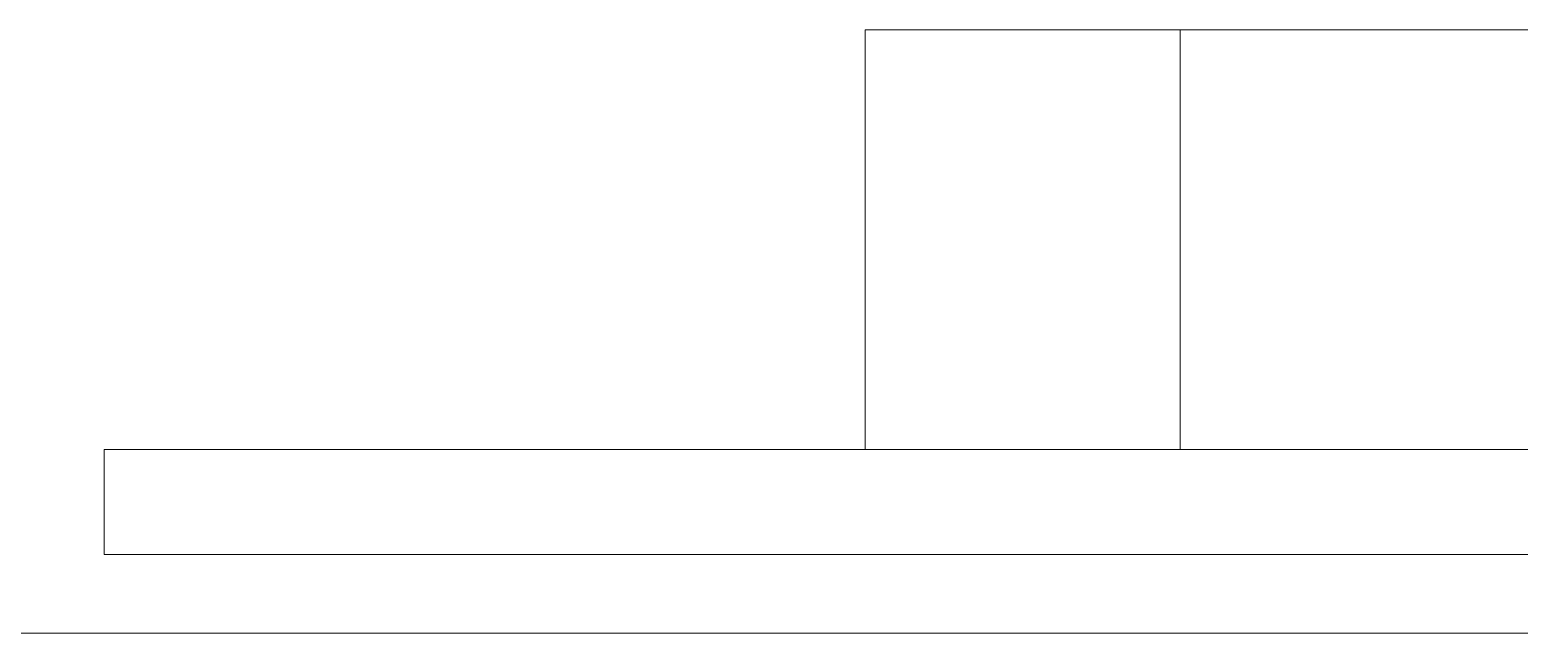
# Model space of a CAD drawing. Header units: millimetres. Extents: x -4185 to 186529, y -8553 to 29097.
# Drawn here: x 8728.3 to 9012.1, y 7921 to 8036 of the extents above; entities that cross this region are included whole.
import ezdxf

# ---------------------------------------------------------------- set-up
doc = ezdxf.new("R2010")
doc.units = ezdxf.units.MM
doc.layers.add('A-WALL-FNSH-1', color=7, linetype='Continuous', lineweight=9, true_color=0x3c3c3c)
doc.layers.add('I-FURN-1', color=7, linetype='Continuous', lineweight=9, true_color=0xf0f0f0)

# ---------------------------------------------------------------- blocks, each defined once
blk = doc.blocks.new('Бизиборд лего - бизиборд 1_21б-32328682-План размещения напольных электротехнических лючков и розеток 1 этажа в осях 1-12')
at = {"layer": 'I-FURN-1'}
for p, q in [((-1205, 100), (-1355, 100)), ((-1355, 100), (-1355, 20)), ((-1355, 20), (-1355, 100)), ((-1355, 100), (-1205, 100)), ((-1205, 100), (-1295, 100)), ((-1295, 100), (-1295, 20)), ((-1295, 20), (-1295, 100)), ((-1295, 100), (-1205, 100)), ((-1000, 20), (-1500, 20)), ((-1500, 20), (-1500, 0)), ((-1500, 0), (-1500, 20)), ((-1500, 20), (-1470, 20)), ((-1470, 20), (-1467.22, 20)), ((-1467.22, 20), (-1470, 20)), ((-1470, 20), (-1467.22, 20)), ((-1467.22, 20), (-1470, 20)), ((-1470, 20), (-1467.22, 20)), ((-1467.22, 20), (-1470, 20)), ((-1470, 20), (-1467.22, 20)), ((-1467.22, 20), (-1470, 20)), ((-1470, 20), (-1469.66, 20)), ((-1467.22, 20), (-1470, 20)), ((-1470, 20), (-1467.22, 20)), ((-1467.22, 20), (-1470, 20)), ((-1470, 20), (-1467.22, 20)), ((-1467.22, 20), (-1470, 20)), ((-1470, 20), (-1467.22, 20)), ((-1467.22, 20), (-1470, 20)), ((-1470, 20), (-1467.22, 20)), ((-1467.22, 20), (-1470, 20)), ((-1470, 20), (-1467.22, 20)), ((-1467.22, 20), (-1470, 20)), ((-1470, 20), (-1467.22, 20)), ((-1467.22, 20), (-1470, 20)), ((-1470, 20), (-1467.22, 20)), ((-1467.22, 20), (-1470, 20)), ((-1470, 20), (-1467.22, 20)), ((-1469.66, 20), (-1470, 20)), ((-1470, 20), (-1467.22, 20)), ((-1467.22, 20), (-1470, 20)), ((-1470, 20), (-1467.22, 20)), ((-1467.22, 20), (-1470, 20)), ((-1470, 20), (-1467.22, 20)), ((-1467.22, 20), (-1470, 20)), ((-1470, 20), (-1467.22, 20)), ((-1467.22, 20), (-1470, 20)), ((-1470, 20), (-1467.22, 20)), ((-1467.22, 20), (-1470, 20)), ((-1470, 20), (-1467.22, 20)), ((-1467.22, 20), (-1470, 20)), ((-1470, 20), (-1468.66, 20)), ((-1467.22, 20), (-1470, 20)), ((-1470, 20), (-1467.22, 20)), ((-1467.22, 20), (-1470, 20)), ((-1470, 20), (-1469.66, 20)), ((-1467.22, 20), (-1470, 20)), ((-1470, 20), (-1467.22, 20)), ((-1467.22, 20), (-1470, 20)), ((-1470, 20), (-1467.22, 20)), ((-1467.22, 20), (-1470, 20)), ((-1470, 20), (-1467.22, 20)), ((-1467.22, 20), (-1470, 20)), ((-1470, 20), (-1467.22, 20)), ((-1467.22, 20), (-1470, 20)), ((-1470, 20), (-1451.42, 20)), ((-1450, 20), (-1470, 20)), ((-1469.66, 20), (-1468.66, 20)), ((-1468.66, 20), (-1469.66, 20)), ((-1469.66, 20), (-1467.22, 20)), ((-1468.66, 20), (-1467.2, 20)), ((-1468.66, 20), (-1467.22, 20)), ((-1467.22, 20), (-1468.66, 20)), ((-1468.66, 20), (-1467.22, 20)), ((-1467.22, 20), (-1467.07, 20)), ((-1467.07, 20), (-1467.22, 20)), ((-1467.22, 20), (-1467.07, 20)), ((-1467.07, 20), (-1467.22, 20)), ((-1467.22, 20), (-1467.07, 20)), ((-1467.07, 20), (-1467.22, 20)), ((-1467.22, 20), (-1467.07, 20)), ((-1467.07, 20), (-1467.22, 20)), ((-1467.22, 20), (-1467.07, 20)), ((-1467.07, 20), (-1467.22, 20)), ((-1467.22, 20), (-1467.07, 20)), ((-1467.07, 20), (-1467.22, 20)), ((-1467.22, 20), (-1467.07, 20)), ((-1467.07, 20), (-1467.22, 20)), ((-1467.22, 20), (-1467.07, 20)), ((-1467.07, 20), (-1467.22, 20)), ((-1467.22, 20), (-1467.07, 20)), ((-1467.07, 20), (-1467.22, 20)), ((-1467.22, 20), (-1467.07, 20)), ((-1467.07, 20), (-1467.22, 20)), ((-1467.22, 20), (-1467.07, 20)), ((-1467.07, 20), (-1467.22, 20)), ((-1467.22, 20), (-1467.07, 20)), ((-1467.07, 20), (-1467.22, 20)), ((-1467.22, 20), (-1467.07, 20)), ((-1467.07, 20), (-1467.22, 20)), ((-1467.22, 20), (-1467.07, 20)), ((-1467.07, 20), (-1467.22, 20)), ((-1467.22, 20), (-1467.07, 20)), ((-1467.07, 20), (-1467.22, 20)), ((-1467.22, 20), (-1467.07, 20)), ((-1467.07, 20), (-1467.22, 20)), ((-1467.22, 20), (-1467.07, 20)), ((-1467.07, 20), (-1467.22, 20)), ((-1467.22, 20), (-1467.07, 20)), ((-1467.07, 20), (-1467.22, 20)), ((-1467.22, 20), (-1467.07, 20)), ((-1467.07, 20), (-1467.22, 20)), ((-1467.22, 20), (-1467.07, 20)), ((-1467.07, 20), (-1467.22, 20)), ((-1467.22, 20), (-1467.07, 20)), ((-1467.07, 20), (-1467.22, 20)), ((-1467.22, 20), (-1467.07, 20)), ((-1467.07, 20), (-1467.22, 20)), ((-1467.22, 20), (-1467.07, 20)), ((-1467.07, 20), (-1467.22, 20)), ((-1467.22, 20), (-1467.07, 20)), ((-1467.07, 20), (-1467.22, 20)), ((-1467.22, 20), (-1467.07, 20)), ((-1467.07, 20), (-1467.22, 20)), ((-1467.22, 20), (-1467.07, 20)), ((-1467.07, 20), (-1467.22, 20)), ((-1467.07, 20), (-1462.59, 20)), ((-1467.07, 20), (-1451.42, 20)), ((-1451.42, 20), (-1467.07, 20)), ((-1467.07, 20), (-1451.42, 20)), ((-1451.42, 20), (-1467.07, 20)), ((-1467.07, 20), (-1451.42, 20)), ((-1451.42, 20), (-1467.07, 20)), ((-1467.07, 20), (-1451.42, 20)), ((-1451.42, 20), (-1467.07, 20)), ((-1467.07, 20), (-1465, 20)), ((-1451.42, 20), (-1467.07, 20)), ((-1467.07, 20), (-1465, 20)), ((-1451.42, 20), (-1467.07, 20)), ((-1467.07, 20), (-1455, 20)), ((-1451.42, 20), (-1467.07, 20)), ((-1467.07, 20), (-1457.41, 20)), ((-1465, 20), (-1467.07, 20)), ((-1467.07, 20), (-1451.42, 20)), ((-1451.42, 20), (-1467.07, 20)), ((-1467.07, 20), (-1451.42, 20)), ((-1451.42, 20), (-1467.07, 20)), ((-1467.07, 20), (-1451.42, 20)), ((-1451.42, 20), (-1467.07, 20)), ((-1467.07, 20), (-1451.42, 20)), ((-1451.42, 20), (-1467.07, 20)), ((-1467.07, 20), (-1451.42, 20)), ((-1460, 20), (-1467.07, 20)), ((-1467.07, 20), (-1451.42, 20)), ((-1451.42, 20), (-1467.07, 20)), ((-1467.07, 20), (-1451.42, 20)), ((-1451.42, 20), (-1467.07, 20)), ((-1467.07, 20), (-1451.42, 20)), ((-1451.42, 20), (-1467.07, 20)), ((-1467.07, 20), (-1451.42, 20)), ((-1451.42, 20), (-1467.07, 20)), ((-1467.07, 20), (-1451.42, 20)), ((-1451.42, 20), (-1467.07, 20)), ((-1467.07, 20), (-1451.42, 20)), ((-1451.42, 20), (-1467.07, 20)), ((-1467.07, 20), (-1460, 20)), ((-1451.42, 20), (-1467.07, 20)), ((-1467.07, 20), (-1451.42, 20)), ((-1452.93, 20), (-1467.07, 20)), ((-1467.07, 20), (-1451.42, 20)), ((-1451.42, 20), (-1467.07, 20)), ((-1467.07, 20), (-1457.41, 20)), ((-1452.93, 20), (-1467.07, 20)), ((-1467.07, 20), (-1451.42, 20)), ((-1451.42, 20), (-1467.07, 20)), ((-1467.07, 20), (-1451.42, 20)), ((-1451.42, 20), (-1467.07, 20)), ((-1467.07, 20), (-1451.42, 20)), ((-1451.42, 20), (-1467.07, 20)), ((-1465, 20), (-1462.59, 20)), ((-1465, 20), (-1451.42, 20)), ((-1462.59, 20), (-1465, 20)), ((-1462.59, 20), (-1460, 20)), ((-1460, 20), (-1462.59, 20)), ((-1461.94, 20), (-1457.41, 20)), ((-1460, 20), (-1457.41, 20)), ((-1457.41, 20), (-1460, 20)), ((-1451.42, 20), (-1460, 20)), ((-1460, 20), (-1451.42, 20)), ((-1457.41, 20), (-1452.93, 20)), ((-1457.41, 20), (-1452.93, 20)), ((-1455, 20), (-1457.41, 20)), ((-1457.41, 20), (-1451.42, 20)), ((-1456.69, 20), (-1451.44, 20)), ((-1455, 20), (-1451.42, 20)), ((-1451.42, 20), (-1455, 20)), ((-1452.93, 20), (-1451.42, 20)), ((-1452.93, 20), (-1451.42, 20)), ((-1451.42, 20), (-1452.93, 20)), ((-1451.42, 20), (-1452.93, 20)), ((-1451.42, 20), (-1451.34, 20)), ((-1451.34, 20), (-1451.42, 20)), ((-1451.42, 20), (-1451.34, 20)), ((-1451.34, 20), (-1451.42, 20)), ((-1451.42, 20), (-1451.34, 20)), ((-1451.34, 20), (-1451.42, 20)), ((-1451.42, 20), (-1451.34, 20)), ((-1451.34, 20), (-1451.42, 20)), ((-1451.42, 20), (-1451.34, 20)), ((-1451.34, 20), (-1451.42, 20)), ((-1451.42, 20), (-1451.34, 20)), ((-1451.34, 20), (-1451.42, 20)), ((-1451.42, 20), (-1451.34, 20)), ((-1451.34, 20), (-1451.42, 20)), ((-1451.42, 20), (-1451.34, 20)), ((-1451.34, 20), (-1451.42, 20)), ((-1451.42, 20), (-1451.34, 20)), ((-1451.34, 20), (-1451.42, 20)), ((-1451.42, 20), (-1451.34, 20)), ((-1451.34, 20), (-1451.42, 20)), ((-1451.42, 20), (-1451.34, 20)), ((-1451.34, 20), (-1451.42, 20)), ((-1451.42, 20), (-1451.34, 20)), ((-1451.34, 20), (-1451.42, 20)), ((-1451.42, 20), (-1451.34, 20)), ((-1451.34, 20), (-1451.42, 20)), ((-1451.42, 20), (-1451.34, 20)), ((-1451.34, 20), (-1451.42, 20)), ((-1451.42, 20), (-1451.34, 20)), ((-1451.34, 20), (-1451.42, 20)), ((-1451.42, 20), (-1451.34, 20)), ((-1451.34, 20), (-1451.42, 20)), ((-1451.42, 20), (-1451.34, 20)), ((-1451.34, 20), (-1451.42, 20)), ((-1451.42, 20), (-1451.34, 20)), ((-1451.34, 20), (-1451.42, 20)), ((-1451.42, 20), (-1451.34, 20)), ((-1451.34, 20), (-1451.42, 20)), ((-1451.42, 20), (-1451.34, 20)), ((-1451.34, 20), (-1451.42, 20)), ((-1451.42, 20), (-1451.34, 20)), ((-1451.34, 20), (-1451.42, 20)), ((-1451.42, 20), (-1451.34, 20)), ((-1451.34, 20), (-1451.42, 20)), ((-1451.42, 20), (-1451.34, 20)), ((-1451.34, 20), (-1451.42, 20)), ((-1451.42, 20), (-1451.34, 20)), ((-1451.34, 20), (-1451.42, 20)), ((-1451.42, 20), (-1451.34, 20)), ((-1451.34, 20), (-1451.42, 20)), ((-1451.42, 20), (-1451.34, 20)), ((-1451.34, 20), (-1451.42, 20)), ((-1451.42, 20), (-1451.34, 20)), ((-1451.34, 20), (-1450, 20)), ((-1450, 20), (-1451.34, 20)), ((-1451.34, 20), (-1450, 20)), ((-1450, 20), (-1451.34, 20)), ((-1451.34, 20), (-1450, 20)), ((-1450, 20), (-1451.34, 20)), ((-1451.34, 20), (-1450, 20)), ((-1450, 20), (-1451.34, 20)), ((-1451.34, 20), (-1450, 20)), ((-1450, 20), (-1451.34, 20)), ((-1451.34, 20), (-1450, 20)), ((-1450, 20), (-1451.34, 20)), ((-1451.34, 20), (-1450, 20)), ((-1450, 20), (-1451.34, 20)), ((-1451.34, 20), (-1450.34, 20)), ((-1450.34, 20), (-1451.34, 20)), ((-1451.34, 20), (-1450, 20)), ((-1450, 20), (-1451.34, 20)), ((-1451.34, 20), (-1450, 20)), ((-1450, 20), (-1451.34, 20)), ((-1451.34, 20), (-1450, 20)), ((-1450, 20), (-1451.34, 20)), ((-1451.34, 20), (-1450, 20)), ((-1450, 20), (-1451.34, 20)), ((-1451.34, 20), (-1450.34, 20)), ((-1450.34, 20), (-1451.34, 20)), ((-1451.34, 20), (-1450, 20)), ((-1450, 20), (-1451.34, 20)), ((-1451.34, 20), (-1450, 20)), ((-1450, 20), (-1451.34, 20)), ((-1451.34, 20), (-1450, 20)), ((-1450, 20), (-1451.34, 20)), ((-1451.34, 20), (-1450, 20)), ((-1450, 20), (-1451.34, 20)), ((-1451.34, 20), (-1450, 20)), ((-1450, 20), (-1451.34, 20)), ((-1451.34, 20), (-1450, 20)), ((-1450, 20), (-1451.34, 20)), ((-1451.34, 20), (-1450, 20)), ((-1450, 20), (-1451.34, 20)), ((-1451.34, 20), (-1450, 20)), ((-1450, 20), (-1451.34, 20)), ((-1451.34, 20), (-1450, 20)), ((-1450, 20), (-1451.34, 20)), ((-1451.34, 20), (-1450, 20)), ((-1450.34, 20), (-1451.34, 20)), ((-1451.34, 20), (-1450, 20)), ((-1450, 20), (-1451.34, 20)), ((-1451.34, 20), (-1450, 20)), ((-1450, 20), (-1451.34, 20)), ((-1451.34, 20), (-1450, 20)), ((-1450, 20), (-1451.34, 20)), ((-1451.34, 20), (-1450, 20)), ((-1450.34, 20), (-1450, 20)), ((-1450, 20), (-1450.34, 20)), ((-1450.34, 20), (-1450, 20)), ((-1450, 20), (-1450.34, 20)), ((-1450, 20), (-1450.34, 20)), ((-1450, 20), (-1410, 20)), ((-1410, 20), (-1390.34, 20)), ((-1402.59, 20), (-1410, 20)), ((-1410, 20), (-1390, 20)), ((-1390, 20), (-1410, 20)), ((-1410, 20), (-1390, 20)), ((-1390, 20), (-1410, 20)), ((-1410, 20), (-1390, 20)), ((-1390, 20), (-1410, 20)), ((-1410, 20), (-1402.59, 20)), ((-1390, 20), (-1410, 20)), ((-1410, 20), (-1390, 20)), ((-1391.34, 20), (-1410, 20)), ((-1410, 20), (-1390, 20)), ((-1390, 20), (-1410, 20)), ((-1410, 20), (-1390, 20)), ((-1409.66, 20), (-1410, 20)), ((-1410, 20), (-1390, 20)), ((-1390, 20), (-1410, 20)), ((-1410, 20), (-1390, 20)), ((-1390, 20), (-1410, 20)), ((-1410, 20), (-1395, 20)), ((-1400, 20), (-1410, 20)), ((-1410, 20), (-1390, 20)), ((-1390, 20), (-1410, 20)), ((-1410, 20), (-1408.66, 20)), ((-1409.66, 20), (-1410, 20)), ((-1410, 20), (-1390, 20)), ((-1391.34, 20), (-1410, 20)), ((-1410, 20), (-1390, 20)), ((-1390, 20), (-1410, 20)), ((-1410, 20), (-1390, 20)), ((-1390, 20), (-1410, 20)), ((-1410, 20), (-1390, 20)), ((-1405, 20), (-1410, 20)), ((-1410, 20), (-1390, 20)), ((-1390, 20), (-1410, 20)), ((-1410, 20), (-1400, 20)), ((-1390, 20), (-1410, 20)), ((-1410, 20), (-1390, 20)), ((-1390, 20), (-1410, 20)), ((-1410, 20), (-1390, 20)), ((-1409.66, 20), (-1410, 20)), ((-1410, 20), (-1390, 20)), ((-1390, 20), (-1410, 20)), ((-1410, 20), (-1397.41, 20)), ((-1405, 20), (-1410, 20)), ((-1410, 20), (-1390, 20)), ((-1405, 20), (-1410, 20)), ((-1410, 20), (-1390, 20)), ((-1391.34, 20), (-1410, 20)), ((-1410, 20), (-1390, 20)), ((-1390, 20), (-1410, 20)), ((-1410, 20), (-1390, 20)), ((-1407.07, 20), (-1410, 20)), ((-1408.66, 20), (-1409.66, 20)), ((-1408.66, 20), (-1409.66, 20)), ((-1408.66, 20), (-1409.66, 20)), ((-1408.66, 20), (-1405, 20)), ((-1391.34, 20), (-1408.66, 20)), ((-1408.66, 20), (-1407.07, 20)), ((-1407.07, 20), (-1408.66, 20)), ((-1407.07, 20), (-1408.66, 20)), ((-1407.07, 20), (-1405, 20)), ((-1405, 20), (-1407.07, 20)), ((-1405, 20), (-1407.07, 20)), ((-1390, 20), (-1407.07, 20)), ((-1405, 20), (-1402.59, 20)), ((-1402.59, 20), (-1405, 20)), ((-1390, 20), (-1405, 20)), ((-1402.59, 20), (-1405, 20)), ((-1390, 20), (-1405, 20)), ((-1390, 20), (-1405, 20)), ((-1404.15, 20), (-1400, 20)), ((-1390, 20), (-1402.59, 20)), ((-1402.59, 20), (-1391.34, 20)), ((-1402.59, 20), (-1400, 20)), ((-1400, 20), (-1402.59, 20)), ((-1400, 20), (-1402.59, 20)), ((-1390, 20), (-1400, 20)), ((-1400, 20), (-1397.41, 20)), ((-1397.41, 20), (-1400, 20)), ((-1400, 20), (-1390, 20)), ((-1390, 20), (-1400, 20)), ((-1398.9, 20), (-1393.64, 20)), ((-1397.41, 20), (-1395, 20)), ((-1391.34, 20), (-1397.41, 20)), ((-1397.41, 20), (-1390, 20)), ((-1395, 20), (-1390, 20)), ((-1395, 20), (-1392.93, 20)), ((-1392.93, 20), (-1391.34, 20)), ((-1392.93, 20), (-1390.34, 20)), ((-1391.34, 20), (-1390, 20)), ((-1390, 20), (-1391.34, 20)), ((-1390, 20), (-1391.34, 20)), ((-1390.34, 20), (-1391.34, 20)), ((-1390, 20), (-1391.34, 20)), ((-1390, 20), (-1391.34, 20)), ((-1390.34, 20), (-1390, 20)), ((-1390.34, 20), (-1390, 20)), ((-1390, 20), (-1390.34, 20)), ((-1390, 20), (-1355, 20)), ((-1355, 20), (-1350, 20)), ((-1350, 20), (-1355, 20)), ((-1355, 20), (-1350, 20)), ((-1350, 20), (-1330, 20)), ((-1330, 20), (-1350, 20)), ((-1350, 20), (-1330, 20)), ((-1335, 20), (-1350, 20)), ((-1350, 20), (-1330, 20)), ((-1330, 20), (-1350, 20)), ((-1350, 20), (-1330, 20)), ((-1330, 20), (-1350, 20)), ((-1350, 20), (-1330, 20)), ((-1330, 20), (-1350, 20)), ((-1350, 20), (-1342.59, 20)), ((-1349.66, 20), (-1350, 20)), ((-1350, 20), (-1345, 20)), ((-1330, 20), (-1350, 20)), ((-1350, 20), (-1330, 20)), ((-1330, 20), (-1350, 20)), ((-1350, 20), (-1331.34, 20)), ((-1330, 20), (-1350, 20)), ((-1350, 20), (-1330, 20)), ((-1330, 20), (-1350, 20)), ((-1350, 20), (-1330, 20)), ((-1330, 20), (-1350, 20)), ((-1350, 20), (-1330, 20)), ((-1330, 20), (-1350, 20)), ((-1350, 20), (-1349.66, 20)), ((-1331.34, 20), (-1350, 20)), ((-1350, 20), (-1349.66, 20)), ((-1337.41, 20), (-1350, 20)), ((-1350, 20), (-1330, 20)), ((-1330, 20), (-1350, 20)), ((-1350, 20), (-1330, 20)), ((-1330, 20), (-1350, 20)), ((-1350, 20), (-1330, 20)), ((-1330, 20), (-1350, 20)), ((-1350, 20), (-1330, 20)), ((-1330, 20), (-1350, 20)), ((-1350, 20), (-1335, 20)), ((-1330, 20), (-1350, 20)), ((-1350, 20), (-1330, 20)), ((-1330, 20), (-1350, 20)), ((-1350, 20), (-1349.66, 20)), ((-1349.66, 20), (-1350, 20)), ((-1350, 20), (-1349.66, 20)), ((-1330, 20), (-1350, 20)), ((-1350, 20), (-1349.66, 20)), ((-1337.41, 20), (-1350, 20)), ((-1350, 20), (-1330, 20)), ((-1330, 20), (-1350, 20)), ((-1350, 20), (-1330, 20)), ((-1330, 20), (-1350, 20)), ((-1350, 20), (-1330, 20)), ((-1330, 20), (-1350, 20)), ((-1350, 20), (-1330, 20)), ((-1330, 20), (-1350, 20)), ((-1342.59, 20), (-1349.66, 20)), ((-1349.66, 20), (-1348.66, 20)), ((-1349.66, 20), (-1342.59, 20)), ((-1349.66, 20), (-1348.66, 20)), ((-1348.66, 20), (-1349.66, 20)), ((-1349.66, 20), (-1330, 20)), ((-1349.66, 20), (-1330, 20)), ((-1348.66, 20), (-1347.07, 20)), ((-1347.07, 20), (-1348.66, 20)), ((-1348.66, 20), (-1347.07, 20)), ((-1348.66, 20), (-1347.07, 20)), ((-1348.66, 20), (-1347.07, 20)), ((-1347.07, 20), (-1348.66, 20)), ((-1347.07, 20), (-1345, 20)), ((-1347.07, 20), (-1345, 20)), ((-1345, 20), (-1347.07, 20)), ((-1346.36, 20), (-1341.1, 20)), ((-1341.1, 20), (-1346.36, 20)), ((-1346.36, 20), (-1341.1, 20)), ((-1345, 20), (-1330, 20)), ((-1345, 20), (-1342.59, 20)), ((-1345, 20), (-1342.59, 20)), ((-1330, 20), (-1345, 20)), ((-1342.59, 20), (-1330, 20)), ((-1330, 20), (-1342.59, 20)), ((-1342.59, 20), (-1340, 20)), ((-1342.59, 20), (-1330, 20)), ((-1342.59, 20), (-1340, 20)), ((-1340, 20), (-1335.85, 20)), ((-1335.85, 20), (-1340, 20)), ((-1340, 20), (-1335.85, 20)), ((-1340, 20), (-1337.41, 20)), ((-1340, 20), (-1330, 20)), ((-1337.41, 20), (-1335, 20)), ((-1330, 20), (-1337.41, 20)), ((-1330, 20), (-1337.41, 20)), ((-1335, 20), (-1331.34, 20)), ((-1331.34, 20), (-1335, 20)), ((-1335, 20), (-1331.34, 20)), ((-1331.34, 20), (-1335, 20)), ((-1335, 20), (-1332.93, 20)), ((-1335, 20), (-1330, 20)), ((-1332.93, 20), (-1331.34, 20)), ((-1330, 20), (-1331.34, 20)), ((-1331.34, 20), (-1330.34, 20)), ((-1331.34, 20), (-1330.34, 20)), ((-1330.34, 20), (-1331.34, 20)), ((-1330.34, 20), (-1330, 20)), ((-1330.34, 20), (-1330, 20)), ((-1330, 20), (-1330.34, 20)), ((-1330, 20), (-1290, 20)), ((-1290, 20), (-1330, 20)), ((-1330, 20), (-1295, 20)), ((-1295, 20), (-1290, 20)), ((-1290, 20), (-1295, 20)), ((-1295, 20), (-1290, 20)), ((-1290, 20), (-1288.66, 20)), ((-1288.66, 20), (-1290, 20)), ((-1290, 20), (-1270, 20)), ((-1282.59, 20), (-1290, 20)), ((-1290, 20), (-1272.93, 20)), ((-1280, 20), (-1290, 20)), ((-1290, 20), (-1280, 20)), ((-1285, 20), (-1290, 20)), ((-1290, 20), (-1270, 20)), ((-1270, 20), (-1290, 20)), ((-1290, 20), (-1270, 20)), ((-1270, 20), (-1290, 20)), ((-1290, 20), (-1270, 20)), ((-1271.34, 20), (-1290, 20)), ((-1290, 20), (-1270, 20)), ((-1270, 20), (-1290, 20)), ((-1290, 20), (-1270, 20)), ((-1270, 20), (-1290, 20)), ((-1290, 20), (-1270, 20)), ((-1270, 20), (-1290, 20)), ((-1290, 20), (-1270, 20)), ((-1270, 20), (-1290, 20)), ((-1290, 20), (-1270, 20)), ((-1270, 20), (-1290, 20)), ((-1290, 20), (-1288.66, 20)), ((-1288.66, 20), (-1290, 20)), ((-1290, 20), (-1270, 20)), ((-1287.07, 20), (-1290, 20)), ((-1290, 20), (-1270, 20)), ((-1270, 20), (-1290, 20)), ((-1290, 20), (-1270, 20)), ((-1270, 20), (-1290, 20)), ((-1290, 20), (-1287.07, 20)), ((-1288.66, 20), (-1290, 20)), ((-1290, 20), (-1270, 20)), ((-1270, 20), (-1290, 20)), ((-1290, 20), (-1287.07, 20)), ((-1270, 20), (-1290, 20)), ((-1290, 20), (-1270, 20)), ((-1270, 20), (-1290, 20)), ((-1290, 20), (-1285, 20)), ((-1289.66, 20), (-1290, 20)), ((-1290, 20), (-1270, 20)), ((-1270, 20), (-1290, 20)), ((-1290, 20), (-1287.07, 20)), ((-1288.66, 20), (-1290, 20)), ((-1290, 20), (-1270, 20)), ((-1275, 20), (-1290, 20)), ((-1290, 20), (-1280, 20)), ((-1289.66, 20), (-1290, 20)), ((-1290, 20), (-1270, 20)), ((-1270, 20), (-1290, 20)), ((-1290, 20), (-1270, 20)), ((-1289.66, 20), (-1290, 20)), ((-1288.66, 20), (-1289.66, 20)), ((-1288.66, 20), (-1289.66, 20)), ((-1272.93, 20), (-1289.66, 20)), ((-1288.66, 20), (-1283.31, 20)), ((-1283.31, 20), (-1288.66, 20)), ((-1288.66, 20), (-1283.31, 20)), ((-1283.31, 20), (-1288.66, 20)), ((-1288.66, 20), (-1283.31, 20)), ((-1288.66, 20), (-1287.07, 20)), ((-1285, 20), (-1288.66, 20)), ((-1288.66, 20), (-1275, 20)), ((-1285, 20), (-1288.66, 20)), ((-1270, 20), (-1288.66, 20)), ((-1285, 20), (-1288.66, 20)), ((-1285, 20), (-1288.66, 20)), ((-1270, 20), (-1288.66, 20)), ((-1287.07, 20), (-1285, 20)), ((-1270, 20), (-1287.07, 20)), ((-1287.07, 20), (-1270, 20)), ((-1287.07, 20), (-1285, 20)), ((-1287.07, 20), (-1285, 20)), ((-1285, 20), (-1282.59, 20)), ((-1282.59, 20), (-1285, 20)), ((-1271.34, 20), (-1285, 20)), ((-1282.59, 20), (-1285, 20)), ((-1285, 20), (-1270, 20)), ((-1285, 20), (-1277.41, 20)), ((-1275, 20), (-1285, 20)), ((-1285, 20), (-1282.59, 20)), ((-1280, 20), (-1285, 20)), ((-1282.59, 20), (-1278.06, 20)), ((-1278.06, 20), (-1282.59, 20)), ((-1282.59, 20), (-1278.06, 20)), ((-1278.06, 20), (-1282.59, 20)), ((-1282.59, 20), (-1278.06, 20)), ((-1282.59, 20), (-1275, 20)), ((-1277.41, 20), (-1282.59, 20)), ((-1280, 20), (-1282.59, 20)), ((-1280, 20), (-1282.59, 20)), ((-1282.59, 20), (-1280, 20)), ((-1277.41, 20), (-1280, 20)), ((-1270.34, 20), (-1280, 20)), ((-1280, 20), (-1270, 20)), ((-1277.41, 20), (-1280, 20)), ((-1280, 20), (-1277.41, 20)), ((-1275, 20), (-1280, 20)), ((-1280, 20), (-1270, 20)), ((-1277.41, 20), (-1272.93, 20)), ((-1272.93, 20), (-1277.41, 20)), ((-1277.41, 20), (-1272.93, 20)), ((-1272.93, 20), (-1277.41, 20)), ((-1277.41, 20), (-1272.93, 20)), ((-1275, 20), (-1277.41, 20)), ((-1270, 20), (-1277.41, 20)), ((-1275, 20), (-1277.41, 20)), ((-1277.41, 20), (-1271.34, 20)), ((-1277.41, 20), (-1275, 20)), ((-1275, 20), (-1272.93, 20)), ((-1272.93, 20), (-1275, 20)), ((-1275, 20), (-1272.93, 20)), ((-1272.93, 20), (-1275, 20)), ((-1272.93, 20), (-1275, 20)), ((-1275, 20), (-1272.93, 20)), ((-1272.93, 20), (-1275, 20)), ((-1270, 20), (-1275, 20)), ((-1272.93, 20), (-1271.34, 20)), ((-1270, 20), (-1272.93, 20)), ((-1272.93, 20), (-1270, 20)), ((-1272.93, 20), (-1271.34, 20)), ((-1271.34, 20), (-1272.93, 20)), ((-1271.34, 20), (-1272.93, 20)), ((-1272.93, 20), (-1271.34, 20)), ((-1271.34, 20), (-1272.93, 20)), ((-1270, 20), (-1272.93, 20)), ((-1272.8, 20), (-1271.34, 20)), ((-1271.34, 20), (-1272.8, 20)), ((-1272.8, 20), (-1271.34, 20)), ((-1271.34, 20), (-1272.8, 20)), ((-1272.8, 20), (-1271.34, 20)), ((-1271.34, 20), (-1270.34, 20)), ((-1270, 20), (-1271.34, 20)), ((-1270, 20), (-1271.34, 20)), ((-1271.34, 20), (-1270.34, 20)), ((-1270.34, 20), (-1271.34, 20)), ((-1271.34, 20), (-1270.34, 20)), ((-1270.34, 20), (-1271.34, 20)), ((-1271.34, 20), (-1270.34, 20)), ((-1270.34, 20), (-1271.34, 20)), ((-1270.34, 20), (-1270, 20)), ((-1270, 20), (-1270.34, 20)), ((-1270.34, 20), (-1270, 20)), ((-1270, 20), (-1270.34, 20)), ((-1270.34, 20), (-1270, 20)), ((-1270, 20), (-1270.34, 20)), ((-1270.34, 20), (-1270, 20)), ((-1270, 20), (-1270.34, 20)), ((-1270, 20), (-1230.77, 20)), ((-1230.77, 20), (-1270, 20)), ((-1270, 20), (-1230.77, 20)), ((-1230.77, 20), (-1270, 20)), ((-1270, 20), (-1230.77, 20)), ((-1470, 0), (-1500, 0)), ((-1500, 0), (-1470, 0)), ((-1500, 0), (-1000, 0)), ((-1470, 0), (-1500, 0)), ((-1468.66, 0), (-1470, 0)), ((-1470, 0), (-1468.66, 0)), ((-1451.42, 0), (-1470, 0)), ((-1470, 0), (-1451.42, 0)), ((-1468.66, 0), (-1470, 0)), ((-1470, 0), (-1451.42, 0)), ((-1451.42, 0), (-1470, 0)), ((-1470, 0), (-1451.42, 0)), ((-1451.42, 0), (-1470, 0)), ((-1470, 0), (-1451.42, 0)), ((-1451.42, 0), (-1470, 0)), ((-1470, 0), (-1451.42, 0)), ((-1451.42, 0), (-1470, 0)), ((-1470, 0), (-1451.42, 0)), ((-1451.42, 0), (-1470, 0)), ((-1470, 0), (-1451.42, 0)), ((-1451.42, 0), (-1470, 0)), ((-1470, 0), (-1451.42, 0)), ((-1451.42, 0), (-1470, 0)), ((-1470, 0), (-1469.66, 0)), ((-1451.42, 0), (-1470, 0)), ((-1470, 0), (-1451.42, 0)), ((-1451.42, 0), (-1470, 0)), ((-1470, 0), (-1451.42, 0)), ((-1460, 0), (-1470, 0)), ((-1470, 0), (-1465, 0)), ((-1451.42, 0), (-1470, 0)), ((-1470, 0), (-1457.41, 0)), ((-1451.42, 0), (-1470, 0)), ((-1470, 0), (-1451.42, 0)), ((-1451.42, 0), (-1470, 0)), ((-1470, 0), (-1451.42, 0)), ((-1451.42, 0), (-1470, 0)), ((-1470, 0), (-1451.42, 0)), ((-1468.66, 0), (-1470, 0)), ((-1470, 0), (-1457.41, 0)), ((-1469.66, 0), (-1470, 0)), ((-1470, 0), (-1469.66, 0)), ((-1451.42, 0), (-1470, 0)), ((-1470, 0), (-1465, 0)), ((-1465, 0), (-1470, 0)), ((-1470, 0), (-1451.42, 0)), ((-1451.42, 0), (-1470, 0)), ((-1470, 0), (-1451.42, 0)), ((-1451.42, 0), (-1470, 0)), ((-1470, 0), (-1468.66, 0)), ((-1468.66, 0), (-1470, 0)), ((-1470, 0), (-1468.66, 0)), ((-1457.41, 0), (-1470, 0)), ((-1470, 0), (-1469.66, 0)), ((-1451.42, 0), (-1470, 0)), ((-1470, 0), (-1451.42, 0)), ((-1451.42, 0), (-1470, 0)), ((-1470, 0), (-1450, 0)), ((-1469.66, 0), (-1468.66, 0)), ((-1468.66, 0), (-1469.66, 0)), ((-1469.66, 0), (-1451.42, 0)), ((-1469.66, 0), (-1451.42, 0)), ((-1467.2, 0), (-1468.66, 0)), ((-1468.66, 0), (-1467.2, 0)), ((-1467.2, 0), (-1468.66, 0)), ((-1451.42, 0), (-1468.66, 0)), ((-1468.66, 0), (-1451.42, 0)), ((-1465, 0), (-1468.66, 0)), ((-1468.66, 0), (-1467.07, 0)), ((-1452.93, 0), (-1468.66, 0)), ((-1467.07, 0), (-1468.66, 0)), ((-1468.66, 0), (-1467.07, 0)), ((-1460, 0), (-1468.66, 0)), ((-1468.66, 0), (-1451.42, 0)), ((-1462.59, 0), (-1467.07, 0)), ((-1467.07, 0), (-1462.59, 0)), ((-1462.59, 0), (-1467.07, 0)), ((-1467.07, 0), (-1460, 0)), ((-1465, 0), (-1467.07, 0)), ((-1467.07, 0), (-1457.41, 0)), ((-1455, 0), (-1465, 0)), ((-1465, 0), (-1452.93, 0)), ((-1462.59, 0), (-1465, 0)), ((-1465, 0), (-1462.59, 0)), ((-1451.42, 0), (-1465, 0)), ((-1460, 0), (-1462.59, 0)), ((-1462.59, 0), (-1460, 0)), ((-1457.41, 0), (-1461.94, 0)), ((-1461.94, 0), (-1457.41, 0)), ((-1457.41, 0), (-1461.94, 0)), ((-1460, 0), (-1457.41, 0)), ((-1451.42, 0), (-1460, 0)), ((-1457.41, 0), (-1460, 0)), ((-1460, 0), (-1457.41, 0)), ((-1451.42, 0), (-1460, 0)), ((-1457.41, 0), (-1451.42, 0)), ((-1457.41, 0), (-1451.42, 0)), ((-1457.41, 0), (-1451.42, 0)), ((-1455, 0), (-1457.41, 0)), ((-1457.41, 0), (-1451.42, 0)), ((-1457.41, 0), (-1452.93, 0)), ((-1455, 0), (-1457.41, 0)), ((-1451.44, 0), (-1456.69, 0)), ((-1456.69, 0), (-1451.44, 0)), ((-1451.44, 0), (-1456.69, 0)), ((-1452.93, 0), (-1455, 0)), ((-1451.42, 0), (-1455, 0)), ((-1451.42, 0), (-1455, 0)), ((-1451.42, 0), (-1452.93, 0)), ((-1452.93, 0), (-1451.42, 0)), ((-1451.42, 0), (-1452.93, 0)), ((-1452.93, 0), (-1451.42, 0)), ((-1451.34, 0), (-1451.42, 0)), ((-1451.42, 0), (-1451.34, 0)), ((-1451.34, 0), (-1451.42, 0)), ((-1451.42, 0), (-1451.34, 0)), ((-1451.34, 0), (-1451.42, 0)), ((-1451.42, 0), (-1451.34, 0)), ((-1451.34, 0), (-1451.42, 0)), ((-1451.42, 0), (-1451.34, 0)), ((-1451.34, 0), (-1451.42, 0)), ((-1451.42, 0), (-1451.34, 0)), ((-1451.34, 0), (-1451.42, 0)), ((-1451.42, 0), (-1451.34, 0)), ((-1451.34, 0), (-1451.42, 0)), ((-1451.42, 0), (-1451.34, 0)), ((-1451.34, 0), (-1451.42, 0)), ((-1451.42, 0), (-1451.34, 0)), ((-1451.34, 0), (-1451.42, 0)), ((-1451.42, 0), (-1451.34, 0)), ((-1451.34, 0), (-1451.42, 0)), ((-1451.42, 0), (-1451.34, 0)), ((-1451.34, 0), (-1451.42, 0)), ((-1451.42, 0), (-1451.34, 0)), ((-1451.34, 0), (-1451.42, 0)), ((-1451.42, 0), (-1451.34, 0)), ((-1451.34, 0), (-1451.42, 0)), ((-1451.42, 0), (-1451.34, 0)), ((-1451.34, 0), (-1451.42, 0)), ((-1451.42, 0), (-1451.34, 0)), ((-1451.34, 0), (-1451.42, 0)), ((-1451.42, 0), (-1451.34, 0)), ((-1451.34, 0), (-1451.42, 0)), ((-1451.42, 0), (-1451.34, 0)), ((-1451.34, 0), (-1451.42, 0)), ((-1451.42, 0), (-1451.34, 0)), ((-1451.34, 0), (-1451.42, 0)), ((-1451.42, 0), (-1451.34, 0)), ((-1451.34, 0), (-1451.42, 0)), ((-1451.42, 0), (-1451.34, 0)), ((-1451.34, 0), (-1451.42, 0)), ((-1451.42, 0), (-1451.34, 0)), ((-1451.34, 0), (-1451.42, 0)), ((-1451.42, 0), (-1451.34, 0)), ((-1451.34, 0), (-1451.42, 0)), ((-1451.42, 0), (-1451.34, 0)), ((-1451.34, 0), (-1451.42, 0)), ((-1451.42, 0), (-1451.34, 0)), ((-1451.34, 0), (-1451.42, 0)), ((-1451.42, 0), (-1451.34, 0)), ((-1451.34, 0), (-1451.42, 0)), ((-1451.42, 0), (-1451.34, 0)), ((-1451.34, 0), (-1451.42, 0)), ((-1451.42, 0), (-1451.34, 0)), ((-1451.34, 0), (-1451.42, 0)), ((-1450.34, 0), (-1451.34, 0)), ((-1451.34, 0), (-1450, 0)), ((-1450, 0), (-1451.34, 0)), ((-1451.34, 0), (-1450, 0)), ((-1450, 0), (-1451.34, 0)), ((-1451.34, 0), (-1450, 0)), ((-1450, 0), (-1451.34, 0)), ((-1451.34, 0), (-1450, 0)), ((-1450, 0), (-1451.34, 0)), ((-1451.34, 0), (-1450, 0)), ((-1450, 0), (-1451.34, 0)), ((-1451.34, 0), (-1450, 0)), ((-1450, 0), (-1451.34, 0)), ((-1451.34, 0), (-1450, 0)), ((-1450, 0), (-1451.34, 0)), ((-1451.34, 0), (-1450, 0)), ((-1450, 0), (-1451.34, 0)), ((-1451.34, 0), (-1450, 0)), ((-1450, 0), (-1451.34, 0)), ((-1451.34, 0), (-1450, 0)), ((-1450, 0), (-1451.34, 0)), ((-1451.34, 0), (-1450, 0)), ((-1450, 0), (-1451.34, 0)), ((-1451.34, 0), (-1450, 0)), ((-1450.34, 0), (-1451.34, 0)), ((-1451.34, 0), (-1450.34, 0)), ((-1450, 0), (-1451.34, 0)), ((-1451.34, 0), (-1450, 0)), ((-1450, 0), (-1451.34, 0)), ((-1451.34, 0), (-1450, 0)), ((-1450, 0), (-1451.34, 0)), ((-1451.34, 0), (-1450, 0)), ((-1450, 0), (-1451.34, 0)), ((-1451.34, 0), (-1450, 0)), ((-1450, 0), (-1451.34, 0)), ((-1451.34, 0), (-1450, 0)), ((-1450, 0), (-1451.34, 0)), ((-1451.34, 0), (-1450, 0)), ((-1450, 0), (-1451.34, 0)), ((-1451.34, 0), (-1450, 0)), ((-1450, 0), (-1451.34, 0)), ((-1451.34, 0), (-1450, 0)), ((-1450, 0), (-1451.34, 0)), ((-1451.34, 0), (-1450, 0)), ((-1450, 0), (-1451.34, 0)), ((-1451.34, 0), (-1450, 0)), ((-1450.34, 0), (-1451.34, 0)), ((-1451.34, 0), (-1450, 0)), ((-1450, 0), (-1451.34, 0)), ((-1451.34, 0), (-1450, 0)), ((-1450, 0), (-1451.34, 0)), ((-1451.34, 0), (-1450, 0)), ((-1450.34, 0), (-1451.34, 0)), ((-1450, 0), (-1450.34, 0)), ((-1450, 0), (-1450.34, 0)), ((-1450.34, 0), (-1450, 0)), ((-1450, 0), (-1450.34, 0)), ((-1450, 0), (-1450.34, 0)), ((-1410, 0), (-1450, 0)), ((-1450, 0), (-1410, 0)), ((-1410, 0), (-1450, 0)), ((-1409.66, 0), (-1410, 0)), ((-1410, 0), (-1409.66, 0)), ((-1409.66, 0), (-1410, 0)), ((-1410, 0), (-1409.66, 0)), ((-1390, 0), (-1410, 0)), ((-1410, 0), (-1409.66, 0)), ((-1390, 0), (-1410, 0)), ((-1410, 0), (-1390, 0)), ((-1390, 0), (-1410, 0)), ((-1410, 0), (-1390, 0)), ((-1390, 0), (-1410, 0)), ((-1410, 0), (-1407.07, 0)), ((-1390, 0), (-1410, 0)), ((-1410, 0), (-1390, 0)), ((-1390, 0), (-1410, 0)), ((-1410, 0), (-1390, 0)), ((-1390, 0), (-1410, 0)), ((-1410, 0), (-1390, 0)), ((-1409.66, 0), (-1410, 0)), ((-1410, 0), (-1390, 0)), ((-1390, 0), (-1410, 0)), ((-1410, 0), (-1390, 0)), ((-1390, 0), (-1410, 0)), ((-1410, 0), (-1408.66, 0)), ((-1390, 0), (-1410, 0)), ((-1410, 0), (-1405, 0)), ((-1390, 0), (-1410, 0)), ((-1410, 0), (-1400, 0)), ((-1390, 0), (-1410, 0)), ((-1410, 0), (-1390, 0)), ((-1390, 0), (-1410, 0)), ((-1410, 0), (-1390, 0)), ((-1390, 0), (-1410, 0)), ((-1410, 0), (-1390, 0)), ((-1390, 0), (-1410, 0)), ((-1410, 0), (-1390, 0)), ((-1390, 0), (-1410, 0)), ((-1410, 0), (-1390, 0)), ((-1390, 0), (-1410, 0)), ((-1410, 0), (-1390, 0)), ((-1390, 0), (-1410, 0)), ((-1410, 0), (-1390, 0)), ((-1390, 0), (-1410, 0)), ((-1410, 0), (-1390, 0)), ((-1409.66, 0), (-1410, 0)), ((-1410, 0), (-1408.66, 0)), ((-1390.34, 0), (-1410, 0)), ((-1410, 0), (-1390, 0)), ((-1390, 0), (-1410, 0)), ((-1410, 0), (-1391.34, 0)), ((-1390, 0), (-1410, 0)), ((-1410, 0), (-1390, 0)), ((-1402.59, 0), (-1410, 0)), ((-1410, 0), (-1402.59, 0)), ((-1408.66, 0), (-1409.66, 0)), ((-1409.66, 0), (-1408.66, 0)), ((-1408.66, 0), (-1409.66, 0)), ((-1409.66, 0), (-1408.66, 0)), ((-1409.66, 0), (-1408.66, 0)), ((-1405, 0), (-1409.66, 0)), ((-1407.07, 0), (-1409.66, 0)), ((-1405, 0), (-1408.66, 0)), ((-1408.66, 0), (-1405, 0)), ((-1405, 0), (-1408.66, 0)), ((-1390, 0), (-1408.66, 0)), ((-1408.66, 0), (-1407.07, 0)), ((-1407.07, 0), (-1408.66, 0)), ((-1408.66, 0), (-1407.07, 0)), ((-1408.66, 0), (-1407.07, 0)), ((-1408.66, 0), (-1405, 0)), ((-1408.66, 0), (-1407.07, 0)), ((-1407.07, 0), (-1405, 0)), ((-1405, 0), (-1407.07, 0)), ((-1407.07, 0), (-1405, 0)), ((-1407.07, 0), (-1405, 0)), ((-1407.07, 0), (-1390, 0)), ((-1405, 0), (-1407.07, 0)), ((-1407.07, 0), (-1405, 0)), ((-1405, 0), (-1402.59, 0)), ((-1397.41, 0), (-1405, 0)), ((-1405, 0), (-1402.59, 0)), ((-1405, 0), (-1402.59, 0)), ((-1402.59, 0), (-1405, 0)), ((-1405, 0), (-1397.41, 0)), ((-1405, 0), (-1402.59, 0)), ((-1402.59, 0), (-1405, 0)), ((-1405, 0), (-1390, 0)), ((-1400, 0), (-1404.15, 0)), ((-1404.15, 0), (-1400, 0)), ((-1400, 0), (-1404.15, 0)), ((-1402.59, 0), (-1397.41, 0)), ((-1402.59, 0), (-1390.34, 0)), ((-1402.59, 0), (-1400, 0)), ((-1390.34, 0), (-1402.59, 0)), ((-1402.59, 0), (-1400, 0)), ((-1397.41, 0), (-1402.59, 0)), ((-1397.41, 0), (-1402.59, 0)), ((-1402.59, 0), (-1392.93, 0)), ((-1400, 0), (-1397.41, 0)), ((-1400, 0), (-1397.41, 0)), ((-1400, 0), (-1397.41, 0)), ((-1393.64, 0), (-1398.9, 0)), ((-1398.9, 0), (-1393.64, 0)), ((-1393.64, 0), (-1398.9, 0)), ((-1397.41, 0), (-1395, 0)), ((-1395, 0), (-1397.41, 0)), ((-1397.41, 0), (-1392.93, 0)), ((-1397.41, 0), (-1390.34, 0)), ((-1397.41, 0), (-1391.34, 0)), ((-1397.41, 0), (-1390, 0)), ((-1395, 0), (-1397.41, 0)), ((-1390, 0), (-1397.41, 0)), ((-1395, 0), (-1392.93, 0)), ((-1390.34, 0), (-1395, 0)), ((-1392.93, 0), (-1395, 0)), ((-1391.34, 0), (-1392.93, 0)), ((-1392.93, 0), (-1391.34, 0)), ((-1391.34, 0), (-1392.93, 0)), ((-1392.93, 0), (-1391.34, 0)), ((-1392.93, 0), (-1391.34, 0)), ((-1391.34, 0), (-1392.93, 0)), ((-1392.93, 0), (-1390, 0)), ((-1391.34, 0), (-1390.34, 0)), ((-1391.34, 0), (-1390.34, 0)), ((-1391.34, 0), (-1390.34, 0)), ((-1390, 0), (-1391.34, 0)), ((-1391.34, 0), (-1390, 0)), ((-1390.34, 0), (-1390, 0)), ((-1390, 0), (-1390.34, 0)), ((-1390.34, 0), (-1390, 0)), ((-1390.34, 0), (-1390, 0)), ((-1390, 0), (-1390.34, 0)), ((-1390.34, 0), (-1390, 0)), ((-1390.34, 0), (-1390, 0)), ((-1390, 0), (-1390.34, 0)), ((-1350, 0), (-1390, 0)), ((-1390, 0), (-1350, 0)), ((-1350, 0), (-1390, 0)), ((-1349.66, 0), (-1350, 0)), ((-1350, 0), (-1349.66, 0)), ((-1335, 0), (-1350, 0)), ((-1350, 0), (-1330, 0)), ((-1347.07, 0), (-1350, 0)), ((-1350, 0), (-1345, 0)), ((-1330, 0), (-1350, 0)), ((-1350, 0), (-1330, 0)), ((-1330, 0), (-1350, 0)), ((-1350, 0), (-1330, 0)), ((-1337.41, 0), (-1350, 0)), ((-1350, 0), (-1332.93, 0)), ((-1330, 0), (-1350, 0)), ((-1350, 0), (-1330, 0)), ((-1330, 0), (-1350, 0)), ((-1350, 0), (-1332.93, 0)), ((-1330, 0), (-1350, 0)), ((-1350, 0), (-1330, 0)), ((-1330, 0), (-1350, 0)), ((-1350, 0), (-1330, 0)), ((-1330, 0), (-1350, 0)), ((-1350, 0), (-1330.34, 0)), ((-1348.66, 0), (-1350, 0)), ((-1350, 0), (-1335, 0)), ((-1349.66, 0), (-1350, 0)), ((-1350, 0), (-1349.66, 0)), ((-1335, 0), (-1350, 0)), ((-1350, 0), (-1330, 0)), ((-1330, 0), (-1350, 0)), ((-1350, 0), (-1330, 0)), ((-1330, 0), (-1350, 0)), ((-1350, 0), (-1330, 0)), ((-1330, 0), (-1350, 0)), ((-1350, 0), (-1330, 0)), ((-1330, 0), (-1350, 0)), ((-1350, 0), (-1330, 0)), ((-1330, 0), (-1350, 0)), ((-1350, 0), (-1348.66, 0)), ((-1330, 0), (-1350, 0)), ((-1350, 0), (-1330, 0)), ((-1331.34, 0), (-1350, 0)), ((-1350, 0), (-1349.66, 0)), ((-1345, 0), (-1350, 0)), ((-1350, 0), (-1345, 0)), ((-1349.66, 0), (-1350, 0)), ((-1350, 0), (-1348.66, 0)), ((-1337.41, 0), (-1350, 0)), ((-1350, 0), (-1349.66, 0)), ((-1330, 0), (-1350, 0)), ((-1350, 0), (-1330, 0)), ((-1330, 0), (-1350, 0)), ((-1350, 0), (-1330, 0)), ((-1349.66, 0), (-1350, 0)), ((-1350, 0), (-1349.66, 0)), ((-1348.66, 0), (-1349.66, 0)), ((-1349.66, 0), (-1348.66, 0)), ((-1345, 0), (-1349.66, 0)), ((-1349.66, 0), (-1347.07, 0)), ((-1349.66, 0), (-1348.66, 0)), ((-1348.66, 0), (-1349.66, 0)), ((-1349.66, 0), (-1342.59, 0)), ((-1345, 0), (-1349.66, 0)), ((-1349.66, 0), (-1348.66, 0)), ((-1347.07, 0), (-1348.66, 0)), ((-1348.66, 0), (-1347.07, 0)), ((-1347.07, 0), (-1348.66, 0)), ((-1347.07, 0), (-1348.66, 0)), ((-1348.66, 0), (-1347.07, 0)), ((-1330, 0), (-1348.66, 0)), ((-1348.66, 0), (-1335, 0)), ((-1348.66, 0), (-1330, 0)), ((-1342.59, 0), (-1348.66, 0)), ((-1348.66, 0), (-1347.07, 0)), ((-1348.66, 0), (-1345, 0)), ((-1345, 0), (-1347.07, 0)), ((-1347.07, 0), (-1345, 0)), ((-1331.34, 0), (-1347.07, 0)), ((-1347.07, 0), (-1345, 0)), ((-1347.07, 0), (-1340, 0)), ((-1341.1, 0), (-1346.36, 0)), ((-1346.36, 0), (-1341.1, 0)), ((-1341.1, 0), (-1346.36, 0)), ((-1342.59, 0), (-1345, 0)), ((-1345, 0), (-1342.59, 0)), ((-1345, 0), (-1337.41, 0)), ((-1340, 0), (-1345, 0)), ((-1345, 0), (-1330, 0)), ((-1330, 0), (-1345, 0)), ((-1345, 0), (-1330, 0)), ((-1332.93, 0), (-1345, 0)), ((-1345, 0), (-1331.34, 0)), ((-1340, 0), (-1342.59, 0)), ((-1342.59, 0), (-1340, 0)), ((-1340, 0), (-1342.59, 0)), ((-1342.59, 0), (-1332.93, 0)), ((-1335.85, 0), (-1340, 0)), ((-1340, 0), (-1335.85, 0)), ((-1335.85, 0), (-1340, 0)), ((-1337.41, 0), (-1340, 0)), ((-1340, 0), (-1337.41, 0)), ((-1332.93, 0), (-1340, 0)), ((-1335, 0), (-1340, 0)), ((-1340, 0), (-1337.41, 0)), ((-1335, 0), (-1337.41, 0)), ((-1337.41, 0), (-1335, 0)), ((-1337.41, 0), (-1335, 0)), ((-1330, 0), (-1337.41, 0)), ((-1337.41, 0), (-1330.34, 0)), ((-1335, 0), (-1337.41, 0)), ((-1331.34, 0), (-1335, 0)), ((-1335, 0), (-1331.34, 0)), ((-1331.34, 0), (-1335, 0)), ((-1332.93, 0), (-1335, 0)), ((-1335, 0), (-1332.93, 0)), ((-1330, 0), (-1335, 0)), ((-1335, 0), (-1330.34, 0)), ((-1335, 0), (-1330, 0)), ((-1330, 0), (-1335, 0)), ((-1335, 0), (-1332.93, 0)), ((-1332.93, 0), (-1335, 0)), ((-1331.34, 0), (-1335, 0)), ((-1330.34, 0), (-1332.93, 0)), ((-1332.93, 0), (-1331.34, 0)), ((-1332.93, 0), (-1330, 0)), ((-1332.93, 0), (-1331.34, 0)), ((-1330, 0), (-1332.93, 0)), ((-1332.93, 0), (-1331.34, 0)), ((-1330, 0), (-1332.93, 0)), ((-1332.93, 0), (-1331.34, 0)), ((-1330, 0), (-1332.93, 0)), ((-1331.34, 0), (-1330.34, 0)), ((-1330.34, 0), (-1331.34, 0)), ((-1331.34, 0), (-1330, 0)), ((-1331.34, 0), (-1330, 0)), ((-1330.34, 0), (-1331.34, 0)), ((-1330, 0), (-1331.34, 0)), ((-1331.34, 0), (-1330, 0)), ((-1331.34, 0), (-1330, 0)), ((-1330, 0), (-1330.34, 0)), ((-1330.34, 0), (-1330, 0)), ((-1330, 0), (-1330.34, 0)), ((-1330.34, 0), (-1330, 0)), ((-1330.34, 0), (-1330, 0)), ((-1330, 0), (-1330.34, 0)), ((-1330.34, 0), (-1330, 0)), ((-1290, 0), (-1330, 0)), ((-1330, 0), (-1290, 0)), ((-1290, 0), (-1330, 0)), ((-1272.93, 0), (-1290, 0)), ((-1290, 0), (-1272.93, 0)), ((-1272.93, 0), (-1290, 0)), ((-1290, 0), (-1272.93, 0)), ((-1272.93, 0), (-1290, 0)), ((-1290, 0), (-1272.93, 0)), ((-1272.93, 0), (-1290, 0)), ((-1290, 0), (-1272.93, 0)), ((-1272.93, 0), (-1290, 0)), ((-1290, 0), (-1272.93, 0)), ((-1272.93, 0), (-1290, 0)), ((-1290, 0), (-1272.93, 0)), ((-1272.93, 0), (-1290, 0)), ((-1290, 0), (-1272.93, 0)), ((-1272.93, 0), (-1290, 0)), ((-1290, 0), (-1272.93, 0)), ((-1272.93, 0), (-1290, 0)), ((-1290, 0), (-1272.93, 0)), ((-1277.41, 0), (-1290, 0)), ((-1290, 0), (-1272.93, 0)), ((-1272.93, 0), (-1290, 0)), ((-1290, 0), (-1280, 0)), ((-1272.93, 0), (-1290, 0)), ((-1290, 0), (-1272.93, 0)), ((-1272.93, 0), (-1290, 0)), ((-1290, 0), (-1272.93, 0)), ((-1289.66, 0), (-1290, 0)), ((-1290, 0), (-1289.66, 0)), ((-1272.93, 0), (-1290, 0)), ((-1290, 0), (-1272.93, 0)), ((-1272.93, 0), (-1290, 0)), ((-1290, 0), (-1272.93, 0)), ((-1272.93, 0), (-1290, 0)), ((-1290, 0), (-1277.41, 0)), ((-1272.93, 0), (-1290, 0)), ((-1290, 0), (-1288.66, 0)), ((-1272.93, 0), (-1290, 0)), ((-1290, 0), (-1272.93, 0)), ((-1272.93, 0), (-1290, 0)), ((-1290, 0), (-1272.93, 0)), ((-1272.93, 0), (-1290, 0)), ((-1290, 0), (-1272.93, 0)), ((-1288.66, 0), (-1290, 0)), ((-1290, 0), (-1272.93, 0)), ((-1287.07, 0), (-1290, 0)), ((-1290, 0), (-1289.66, 0)), ((-1287.07, 0), (-1290, 0)), ((-1290, 0), (-1289.66, 0)), ((-1272.93, 0), (-1290, 0)), ((-1290, 0), (-1272.93, 0)), ((-1272.93, 0), (-1290, 0)), ((-1290, 0), (-1272.93, 0)), ((-1270, 0), (-1290, 0)), ((-1290, 0), (-1270, 0)), ((-1288.66, 0), (-1289.66, 0)), ((-1289.66, 0), (-1288.66, 0)), ((-1289.66, 0), (-1288.66, 0)), ((-1289.66, 0), (-1285, 0)), ((-1283.31, 0), (-1288.66, 0)), ((-1288.66, 0), (-1283.31, 0)), ((-1283.31, 0), (-1288.66, 0)), ((-1287.07, 0), (-1288.66, 0)), ((-1288.66, 0), (-1287.07, 0)), ((-1288.66, 0), (-1272.93, 0)), ((-1272.93, 0), (-1288.66, 0)), ((-1288.66, 0), (-1287.07, 0)), ((-1285, 0), (-1287.07, 0)), ((-1287.07, 0), (-1285, 0)), ((-1272.93, 0), (-1287.07, 0)), ((-1287.07, 0), (-1272.93, 0)), ((-1277.41, 0), (-1287.07, 0)), ((-1272.93, 0), (-1285, 0)), ((-1285, 0), (-1282.59, 0)), ((-1285, 0), (-1275, 0)), ((-1278.06, 0), (-1282.59, 0)), ((-1282.59, 0), (-1278.06, 0)), ((-1278.06, 0), (-1282.59, 0)), ((-1282.59, 0), (-1272.93, 0)), ((-1280, 0), (-1272.93, 0)), ((-1272.93, 0), (-1277.41, 0)), ((-1277.41, 0), (-1272.93, 0)), ((-1272.93, 0), (-1277.41, 0)), ((-1272.93, 0), (-1277.41, 0)), ((-1277.41, 0), (-1272.93, 0)), ((-1272.93, 0), (-1277.41, 0)), ((-1275, 0), (-1272.93, 0)), ((-1272.79, 0), (-1272.93, 0)), ((-1272.93, 0), (-1272.79, 0)), ((-1272.79, 0), (-1272.93, 0)), ((-1272.93, 0), (-1272.79, 0)), ((-1272.79, 0), (-1272.93, 0)), ((-1272.93, 0), (-1272.79, 0)), ((-1272.79, 0), (-1272.93, 0)), ((-1272.93, 0), (-1272.79, 0)), ((-1272.79, 0), (-1272.93, 0)), ((-1272.93, 0), (-1272.79, 0)), ((-1272.79, 0), (-1272.93, 0)), ((-1272.93, 0), (-1272.79, 0)), ((-1272.79, 0), (-1272.93, 0)), ((-1272.93, 0), (-1272.79, 0)), ((-1272.79, 0), (-1272.93, 0)), ((-1272.93, 0), (-1272.79, 0)), ((-1272.79, 0), (-1272.93, 0)), ((-1272.93, 0), (-1272.79, 0)), ((-1272.79, 0), (-1272.93, 0)), ((-1272.93, 0), (-1272.79, 0)), ((-1272.79, 0), (-1272.93, 0)), ((-1272.93, 0), (-1272.79, 0)), ((-1272.79, 0), (-1272.93, 0)), ((-1272.93, 0), (-1272.79, 0)), ((-1272.79, 0), (-1272.93, 0)), ((-1272.93, 0), (-1272.79, 0)), ((-1272.79, 0), (-1272.93, 0)), ((-1272.93, 0), (-1272.79, 0)), ((-1272.79, 0), (-1272.93, 0)), ((-1272.93, 0), (-1272.79, 0)), ((-1272.79, 0), (-1272.93, 0)), ((-1272.93, 0), (-1272.79, 0)), ((-1272.79, 0), (-1272.93, 0)), ((-1272.93, 0), (-1272.79, 0)), ((-1272.79, 0), (-1272.93, 0)), ((-1272.93, 0), (-1272.79, 0)), ((-1272.79, 0), (-1272.93, 0)), ((-1272.93, 0), (-1272.79, 0)), ((-1272.79, 0), (-1272.93, 0)), ((-1272.93, 0), (-1272.79, 0)), ((-1272.79, 0), (-1272.93, 0)), ((-1272.93, 0), (-1272.79, 0)), ((-1272.79, 0), (-1272.93, 0)), ((-1272.93, 0), (-1272.79, 0)), ((-1272.79, 0), (-1272.93, 0)), ((-1272.93, 0), (-1272.79, 0)), ((-1272.79, 0), (-1272.93, 0)), ((-1272.93, 0), (-1272.79, 0)), ((-1272.79, 0), (-1272.93, 0)), ((-1272.93, 0), (-1272.79, 0)), ((-1272.79, 0), (-1272.93, 0)), ((-1272.93, 0), (-1272.79, 0)), ((-1271.34, 0), (-1272.8, 0)), ((-1272.8, 0), (-1271.34, 0)), ((-1271.34, 0), (-1272.8, 0)), ((-1270.34, 0), (-1272.79, 0)), ((-1272.79, 0), (-1270, 0)), ((-1270, 0), (-1272.79, 0)), ((-1272.79, 0), (-1270, 0)), ((-1270, 0), (-1272.79, 0)), ((-1272.79, 0), (-1270, 0)), ((-1270, 0), (-1272.79, 0)), ((-1272.79, 0), (-1270, 0)), ((-1270, 0), (-1272.79, 0)), ((-1272.79, 0), (-1270, 0)), ((-1270, 0), (-1272.79, 0)), ((-1272.79, 0), (-1270, 0)), ((-1270, 0), (-1272.79, 0)), ((-1272.79, 0), (-1270, 0)), ((-1270, 0), (-1272.79, 0)), ((-1272.79, 0), (-1270, 0)), ((-1270, 0), (-1272.79, 0)), ((-1272.79, 0), (-1270, 0)), ((-1270, 0), (-1272.79, 0)), ((-1272.79, 0), (-1270, 0)), ((-1270, 0), (-1272.79, 0)), ((-1272.79, 0), (-1270, 0)), ((-1270, 0), (-1272.79, 0)), ((-1272.79, 0), (-1270, 0)), ((-1270, 0), (-1272.79, 0)), ((-1272.79, 0), (-1270, 0)), ((-1270, 0), (-1272.79, 0)), ((-1272.79, 0), (-1270, 0)), ((-1270, 0), (-1272.79, 0)), ((-1272.79, 0), (-1270, 0)), ((-1270, 0), (-1272.79, 0)), ((-1272.79, 0), (-1270, 0)), ((-1270, 0), (-1272.79, 0)), ((-1272.79, 0), (-1270, 0)), ((-1270, 0), (-1272.79, 0)), ((-1272.79, 0), (-1270, 0)), ((-1270, 0), (-1272.79, 0)), ((-1272.79, 0), (-1270, 0)), ((-1270, 0), (-1272.79, 0)), ((-1272.79, 0), (-1270, 0)), ((-1270, 0), (-1272.79, 0)), ((-1272.79, 0), (-1270, 0)), ((-1270, 0), (-1272.79, 0)), ((-1272.79, 0), (-1270, 0)), ((-1270, 0), (-1272.79, 0)), ((-1272.79, 0), (-1270.34, 0)), ((-1270.34, 0), (-1272.79, 0)), ((-1272.79, 0), (-1270.34, 0)), ((-1270, 0), (-1272.79, 0)), ((-1272.79, 0), (-1270, 0)), ((-1270, 0), (-1272.79, 0)), ((-1272.79, 0), (-1270, 0)), ((-1270, 0), (-1270.34, 0)), ((-1270.34, 0), (-1270, 0)), ((-1270, 0), (-1270.34, 0)), ((-1270.34, 0), (-1270, 0)), ((-1230.77, 0), (-1270, 0)), ((-1270, 0), (-1230.77, 0)), ((-1230.77, 0), (-1270, 0))]:
    blk.add_line(p, q, dxfattribs=at)

msp = doc.modelspace()

# ---------------------------------------------------------------- linework, layer by layer
at = {"layer": 'A-WALL-FNSH-1'}
msp.add_line((12825, 7921), (7660, 7921), dxfattribs=at)

# ---------------------------------------------------------------- block references
at = {"layer": 'I-FURN-1'}
msp.add_blockref('Бизиборд лего - бизиборд 1_21б-32328682-План размещения напольных электротехнических лючков и розеток 1 этажа в осях 1-12', (10242.5, 7936), dxfattribs=at)

doc.saveas('drawing.dxf')
